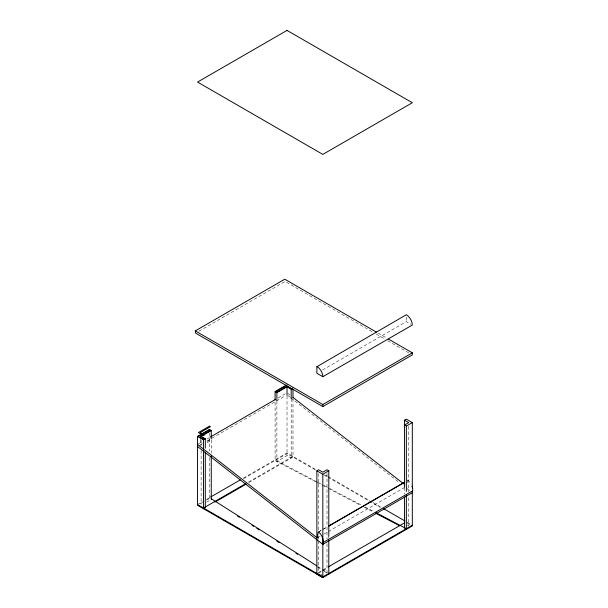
<?xml version="1.0" encoding="UTF-8"?>
<svg xmlns="http://www.w3.org/2000/svg" width="608" height="608" viewBox="0 0 608 608"><rect width="100%" height="100%" fill="white"/><g stroke="black" fill="none" stroke-linecap="round" stroke-linejoin="round"><path stroke-width="0.46" stroke-dasharray="3.04 2.28" d="M407.558 480.191L407.786 480.062A8.436 4.872 60 0 1 411.145 484.128M407.337 482.706L407.786 480.062M198.892 331.231L285.099 281.466L372.917 332.166M322.605 369.953L406.349 321.602L410.818 324.186M198.337 443.954L202.312 441.659M207.085 438.908L209.471 437.524M278.046 397.936L285.395 393.695M200.724 444.676L202.312 443.756M207.085 441.005L209.471 439.622M211.918 438.208L275.599 401.447M276.412 400.976L285.395 395.793M198.945 446.044L202.183 444.174M207.047 441.37L209.471 439.972L210.664 440.656L206.766 442.913M197.539 504.579L202.464 501.737M206.568 499.366L209.859 497.466M243.519 478.032L287.029 452.914L316.51 469.931M199.926 503.888L202.464 502.421M206.568 500.057L209.859 498.157M243.519 478.724L287.029 453.606L316.51 470.622M206.583 502.117L211.265 499.411M291.202 398.628L291.202 458.082L287.029 455.666L276.883 461.525L275.097 460.492L275.097 401.037M248.664 481.954L292.995 456.357M248.664 482.646L292.995 457.049L292.995 398.536M318.242 532.03L327.317 526.71M318.584 531.977L327.59 526.771M318.083 537.434L319.724 536.492M323.828 534.12L405.103 487.19M318.508 572.516L327.537 567.302M318.508 573.207L327.537 567.994M317.201 481.939L275.097 459.8M318.045 482.38L323.084 485.017M323.92 485.458L328.966 488.095M329.802 488.528L361.722 505.233M365.081 506.996L373.479 511.389M315.522 481.749L276.883 461.525L276.883 402.07M316.365 482.19L321.404 484.827M322.24 485.26L327.286 487.905M328.122 488.338L360.878 505.484M364.238 507.247L373.479 512.08M377.978 333.024L386.969 338.215M376.2 334.066L384.408 338.8M387.691 340.693L409.032 353.02M325.516 475.137L327.15 476.079M327.97 476.55L369.732 500.665M373.008 502.55L381.193 507.277M407.094 522.234L410.818 524.385M323.874 474.878L327.15 476.771M327.97 477.242L380.38 507.498M407.094 522.918L410.674 524.985M407.337 525.13L408.736 525.935L408.736 496.546M320.743 574.324L322.833 575.533M317.604 566.344L321.602 568.89M322.4 569.392L327.195 572.447M317.604 567.036L323.198 570.593M324.003 571.102L327.195 573.131M287.774 393.33L290.024 395.086M287.774 395.428L290.008 397.176M290.761 397.761L398.886 482.205M407.094 488.612L410.073 490.945M408.736 426.39L408.736 491.804M406.349 317.292L406.349 321.602M404.556 487.502L404.556 494.22M328.799 536.233L328.799 538.126M327.005 473.579L327.005 538.992M327.005 543.727L327.005 573.116M318.653 473.579L318.653 530.457M318.653 536.15L318.653 539.934M318.653 540.884L318.653 573.116M287.029 396.036L287.029 455.666M211.265 439.964L211.265 453.173M209.471 433.063L209.471 450.999M209.471 457.634L209.471 498.378M201.119 440.154L201.119 445.816M201.119 450.536L201.119 504.321M200.526 439.143L200.526 444.668"/><path stroke-width="0.91" d="M316.859 366.723L317.634 366.89A8.436 4.872 60 0 1 322.825 376.709L412.315 325.044A8.436 4.872 60 0 0 406.349 314.716L316.859 366.723L316.859 373.266L322.825 376.709M197.539 446.515L322.825 544.358L323.137 542.496A8.436 4.872 60 0 0 319.056 532.372L318.265 531.962L317.262 537.913L197.539 444.418M412.042 486.119A8.436 4.872 60 0 1 412.627 490.831L412.315 492.685L322.825 544.358M388.603 339.158L412.315 352.845L412.315 354.912L322.825 406.577L195.609 333.131L195.29 330.881L284.78 279.216L376.344 332.074M412.315 490.861L412.315 525.935L322.825 577.6L197.539 505.271L197.539 436.377L209.471 429.491L211.265 430.525L211.265 439.014M275.097 400.094L275.097 391.605L286.231 385.176M287.029 385.062L275.69 391.605L276.883 392.289L287.029 386.437L291.202 388.846L292.395 388.155M211.265 430.525L201.119 436.377L205.299 438.794L205.299 448.225M275.097 391.605L276.883 392.639L287.029 386.779L291.202 389.188L292.395 388.504M197.539 436.377L203.505 439.827L205.299 438.794M210.292 437.053L275.599 399.35M195.29 330.881L322.825 404.51L412.315 352.845M210.68 496.994L240.228 479.932M203.505 508.022L245.374 483.846M214.996 502.079L246.194 484.067M328.799 470.82L322.833 474.263L322.833 577.592L316.867 574.15L316.867 470.82L318.653 469.786L322.833 472.196L327.005 469.786L328.799 470.82L328.799 536.233M404.556 486.636L404.556 420.189L406.349 419.155L412.315 422.598L412.315 488.011M404.556 420.189L408.736 422.598L404.556 425.015L406.349 426.048L412.315 422.598M328.89 525.89L404.229 482.395M328.411 526.3L404.571 482.334M323.137 542.496L412.627 490.831M328.358 566.831L404.708 522.751M412.315 525.244L322.825 576.908L197.539 504.579M376.002 512.711L406.349 528.686M376.002 513.395L399.517 525.707M383.656 508.698L404.943 520.988M316.867 470.82L322.833 474.263M316.867 573.466L322.825 576.908L322.825 577.6M211.265 498.727L316.806 565.835M237.644 516.192L239.248 517.21M252.039 525.342L253.635 526.361M256.834 528.39L259.236 529.918M276.822 541.105L279.224 542.632M296.012 553.303L297.616 554.321M293.018 397.427L403.758 483.907M406.349 426.048L406.349 491.462M406.349 495.254L406.349 529.378M404.556 496.979L404.556 528.344M328.799 540.026L328.799 574.15M322.825 404.51L322.825 406.577M292.995 389.105L292.995 397.594M291.202 389.188L291.202 398.628M287.029 386.779L287.029 395.276M276.883 392.639L276.883 401.128M211.265 456L211.265 499.411M205.299 452.002L205.299 507.68M203.505 439.827L203.505 508.714M287.029 30.4L197.539 82.065L322.825 154.394L412.315 102.729L287.029 30.4M209.471 426.155L198.375 432.562L203.505 435.526L204.463 434.971L200.283 432.562L210.429 426.71L209.471 426.155M209.471 429.833L198.14 436.377L203.505 439.478L204.698 438.794L200.526 436.377L210.664 430.525L209.471 429.833"/></g></svg>
